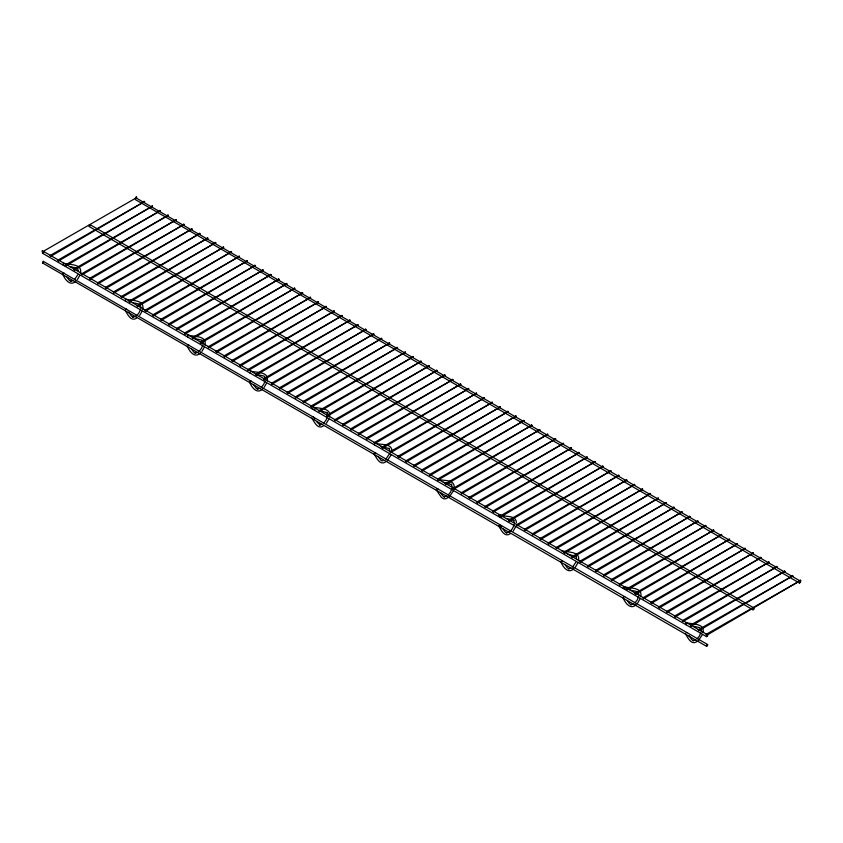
<?xml version="1.0" encoding="UTF-8"?>
<svg xmlns="http://www.w3.org/2000/svg" width="843" height="843" viewBox="0 0 843 843"><rect width="100%" height="100%" fill="white"/><g stroke="black" fill="none" stroke-linecap="round" stroke-linejoin="round"><path stroke-width="1.26" d="M63.056 263.901L63.383 265.271L65.944 265.798M187.557 335.777L187.884 337.158M80.443 273.227C82.793 263.775 69.79 264.881 64.216 263.374L63.562 263.353M142.688 309.17C145.049 299.708 132.035 300.825 126.461 299.318L125.312 299.834M204.944 345.103C207.304 335.651 194.29 336.757 188.716 335.261L188.073 335.229M267.199 381.047C269.56 371.594 256.546 372.701 250.972 371.205L250.318 371.173M329.444 416.99C331.805 407.538 318.791 408.644 313.217 407.137M578.456 560.753C580.816 551.301 567.803 552.407 562.228 550.9L561.586 550.879M640.712 596.696C643.072 587.244 630.058 588.351 624.484 586.844L623.325 587.371M702.967 632.64C705.317 623.177 692.314 624.294 686.739 622.787L685.58 623.304L685.907 624.684M90.011 225.829L89.484 224.67L88.968 226.44L752.989 609.816L754.032 609.204L754.032 607.993L752.989 608.604L752.989 609.816M140.623 308.833C139.675 312.605 136.956 316.936 132.709 317.189L133.342 317.21L131.413 316.093L128.716 312.131M202.878 344.776L201.477 348.38L199.053 351.394M265.123 380.72L263.733 384.324L261.309 387.327M327.379 416.653L325.978 420.257L323.564 423.27M451.88 488.54L450.489 492.143L448.065 495.157M514.135 524.483C513.187 528.255 510.468 532.576 506.221 532.839L506.854 532.86L504.925 531.733L502.902 528.772M638.646 596.359L637.245 599.963L634.821 602.977M700.891 632.303L699.5 635.907L697.077 638.92M623.325 597.065L623.082 597.75C625.053 602.871 630.627 610.364 636.149 604.6M50.158 255.471L50.685 256.377L144.617 201.54L50.158 255.471L50.685 256.377M58.072 260.034L58.588 260.94L152.53 206.103L58.072 260.034L58.588 260.94M65.975 264.597L66.502 265.513L160.433 210.676L65.975 264.597L66.502 265.513M73.878 269.17L74.405 270.076L168.337 215.239L73.878 269.17L74.405 270.076M81.782 273.733L82.308 274.639L176.24 219.802L81.782 273.733L82.308 274.639M89.685 278.295L90.212 279.202L184.143 224.364L89.685 278.295L90.212 279.202M97.598 282.858L98.115 283.764L192.046 228.927L97.598 282.858L98.115 283.764M144.1 201.245L144.617 202.151M105.501 287.421L106.028 288.327L199.96 233.49L105.501 287.421L106.028 288.327M152.003 205.808L152.53 206.714M113.405 291.984L113.931 292.89L207.863 238.053L113.405 291.984L113.931 292.89M159.907 210.371L160.433 211.277M121.308 296.546L121.835 297.453L215.766 242.615L121.308 296.546L121.835 297.453M167.81 214.933L168.337 215.84M129.211 301.109L129.738 302.015L223.669 247.189L129.211 301.109L129.738 302.015M175.713 219.496L176.24 220.402M137.124 305.672L137.641 306.589L231.572 251.751L137.124 305.672L137.641 306.589M183.626 224.059L184.143 224.965M145.028 310.245L145.544 311.151L239.486 256.314L145.028 310.245L145.544 311.151M191.53 228.622L192.046 229.528M152.931 314.808L153.458 315.714L247.389 260.877L152.931 314.808L153.458 315.714M199.433 233.184L199.96 234.101M160.834 319.371L161.361 320.277L255.292 265.44L160.834 319.371L161.361 320.277M207.336 237.758L207.863 238.664M168.737 323.933L169.264 324.84L263.195 270.002L168.737 323.933L169.264 324.84M215.239 242.32L215.766 243.227M176.64 328.496L177.167 329.402L271.098 274.565L176.64 328.496L177.167 329.402M223.142 246.883L223.669 247.789M184.554 333.059L185.07 333.965L279.001 279.128L184.554 333.059L185.07 333.965M231.056 251.446L231.572 252.352M192.457 337.621L192.984 338.528L286.915 283.691L192.457 337.621L192.984 338.528M238.959 256.009L239.486 256.915M200.36 342.184L200.887 343.101L294.818 288.264L200.36 342.184L200.887 343.101M246.862 260.571L247.389 261.478M208.263 346.747L208.79 347.664L302.721 292.827L208.263 346.747L208.79 347.664M254.765 265.134L255.292 266.04M216.166 351.32L216.693 352.226L310.624 297.389L216.166 351.32L216.693 352.226M262.668 269.697L263.195 270.614M224.08 355.883L224.596 356.789L318.528 301.952L224.08 355.883L224.596 356.789M270.582 274.27L271.098 275.176M231.983 360.446L232.499 361.352L326.441 306.515L231.983 360.446L232.499 361.352M278.485 278.833L279.001 279.739M239.886 365.008L240.413 365.915L334.344 311.078L239.886 365.008L240.413 365.915M286.388 283.396L286.915 284.302M247.789 369.571L248.316 370.477L342.247 315.64L247.789 369.571L248.316 370.477M294.291 287.958L294.818 288.864M255.692 374.134L256.219 375.04L350.151 320.203L255.692 374.134L256.219 375.04M302.194 292.521L302.721 293.427M263.596 378.697L264.122 379.603L358.054 324.766L263.596 378.697L264.122 379.603M310.108 297.084L310.624 297.99M271.509 383.259L272.026 384.176L365.967 329.339L271.509 383.259L272.026 384.176M318.011 301.646L318.528 302.553M279.412 387.833L279.939 388.739L373.87 333.902L279.412 387.833L279.939 388.739M325.914 306.209L326.441 307.115M287.315 392.395L287.842 393.302L381.774 338.464L287.315 392.395L287.842 393.302M333.817 310.772L334.344 311.689M295.219 396.958L295.745 397.864L389.677 343.027L295.219 396.958L295.745 397.864M341.721 315.345L342.247 316.251M303.122 401.521L303.649 402.427L397.58 347.59L303.122 401.521L303.649 402.427M349.624 319.908L350.151 320.814M311.035 406.084L311.552 406.99L405.483 352.153L311.035 406.084L311.552 406.99M357.537 324.471L358.054 325.377M318.939 410.646L319.465 411.553L413.397 356.715L318.939 410.646L319.465 411.553M365.44 329.033L365.967 329.94M326.842 415.209L327.369 416.115L421.3 361.278L326.842 415.209L327.369 416.115M373.344 333.596L373.87 334.502M334.745 419.772L335.272 420.678L429.203 365.851L334.745 419.772L335.272 420.678M381.247 338.159L381.774 339.065M342.648 424.335L343.175 425.251L437.106 370.414L342.648 424.335L343.175 425.251M389.15 342.722L389.677 343.628M350.562 428.908L351.078 429.814L445.009 374.977L350.562 428.908L351.078 429.814M397.064 347.284L397.58 348.191M358.465 433.471L358.981 434.377L452.923 379.54L358.465 433.471L358.981 434.377M404.967 351.847L405.483 352.764M366.368 438.033L366.895 438.94L460.826 384.102L366.368 438.033L366.895 438.94M412.87 356.42L413.397 357.327M374.271 442.596L374.798 443.502L468.729 388.665L374.271 442.596L374.798 443.502M420.773 360.983L421.3 361.889M382.174 447.159L382.701 448.065L476.632 393.228L382.174 447.159L382.701 448.065M428.676 365.546L429.203 366.452M390.077 451.722L390.604 452.628L484.535 397.791L390.077 451.722L390.604 452.628M436.579 370.109L437.106 371.015M397.991 456.284L398.507 457.191L492.438 402.353L397.991 456.284L398.507 457.191M444.493 374.671L445.009 375.578M405.894 460.847L406.421 461.764L500.352 406.927L405.894 460.847L406.421 461.764M452.396 379.234L452.923 380.14M413.797 465.41L414.324 466.327L508.255 411.489L413.797 465.41L414.324 466.327M460.299 383.797L460.826 384.703M421.7 469.983L422.227 470.889L516.158 416.052L421.7 469.983L422.227 470.889M468.202 388.36L468.729 389.276M429.603 474.546L430.13 475.452L524.061 420.615L429.603 474.546L430.13 475.452M476.105 392.933L476.632 393.839M437.517 479.109L438.033 480.015L531.965 425.178L437.517 479.109L438.033 480.015M484.019 397.496L484.535 398.402M445.42 483.671L445.936 484.577L539.878 429.74L445.42 483.671L445.936 484.577M491.922 402.058L492.438 402.965M453.323 488.234L453.85 489.14L547.781 434.303L453.323 488.234L453.85 489.14M499.825 406.621L500.352 407.527M461.226 492.797L461.753 493.703L555.685 438.866L461.226 492.797L461.753 493.703M507.728 411.184L508.255 412.09M469.129 497.359L469.656 498.266L563.588 443.429L469.129 497.359L469.656 498.266M515.631 415.747L516.158 416.653M477.033 501.922L477.559 502.839L571.491 448.002L477.033 501.922L477.559 502.839M523.535 420.309L524.061 421.215M484.946 506.495L485.463 507.402L579.404 452.565L484.946 506.495L485.463 507.402M531.448 424.872L531.965 425.778M492.849 511.058L493.376 511.964L587.308 457.127L492.849 511.058L493.376 511.964M539.351 429.435L539.878 430.351M500.753 515.621L501.279 516.527L595.211 461.69L500.753 515.621L501.279 516.527M547.255 434.008L547.781 434.914M508.656 520.184L509.183 521.09L603.114 466.253L508.656 520.184L509.183 521.09M555.158 438.571L555.685 439.477M516.559 524.746L517.086 525.653L611.017 470.815L516.559 524.746L517.086 525.653M563.061 443.133L563.588 444.04M524.472 529.309L524.989 530.215L618.92 475.378L524.472 529.309L524.989 530.215M570.974 447.696L571.491 448.602M532.376 533.872L532.892 534.778L626.834 479.941L532.376 533.872L532.892 534.778M578.878 452.259L579.404 453.165M540.279 538.435L540.806 539.341L634.737 484.514L540.279 538.435L540.806 539.341M586.781 456.822L587.308 457.728M548.182 542.997L548.709 543.914L642.64 489.077L548.182 542.997L548.709 543.914M594.684 461.384L595.211 462.291M556.085 547.571L556.612 548.477L650.543 493.64L556.085 547.571L556.612 548.477M602.587 465.947L603.114 466.853M563.999 552.133L564.515 553.04L658.446 498.202L563.999 552.133L564.515 553.04M610.501 470.51L611.017 471.427M571.902 556.696L572.418 557.602L666.36 502.765L571.902 556.696L572.418 557.602M618.404 475.083L618.92 475.989M579.805 561.259L580.332 562.165L674.263 507.328L579.805 561.259L580.332 562.165M626.307 479.646L626.834 480.552M587.708 565.822L588.235 566.728L682.166 511.891L587.708 565.822L588.235 566.728M634.21 484.209L634.737 485.115M595.611 570.384L596.138 571.291L690.069 516.453L595.611 570.384L596.138 571.291M642.113 488.771L642.64 489.678M603.514 574.947L604.041 575.853L697.972 521.016L603.514 574.947L604.041 575.853M650.016 493.334L650.543 494.24M611.428 579.51L611.944 580.427L705.876 525.589L611.428 579.51L611.944 580.427M657.93 497.897L658.446 498.803M619.331 584.073L619.858 584.989L713.789 530.152L619.331 584.073L619.858 584.989M665.833 502.46L666.36 503.366M627.234 588.646L627.761 589.552L721.692 534.715L627.234 588.646L627.761 589.552M673.736 507.022L674.263 507.939M635.137 593.209L635.664 594.115L729.595 539.278L635.137 593.209L635.664 594.115M681.639 511.596L682.166 512.502M643.04 597.771L643.567 598.678L737.499 543.84L643.04 597.771L643.567 598.678M689.542 516.158L690.069 517.065M650.954 602.334L651.47 603.24L745.402 548.403L650.954 602.334L651.47 603.24M697.456 520.721L697.972 521.627M658.857 606.897L659.374 607.803L753.315 552.966L658.857 606.897L659.374 607.803M705.359 525.284L705.876 526.19M666.76 611.46L667.287 612.366L761.218 557.529L666.76 611.46L667.287 612.366M713.262 529.847L713.789 530.753M674.663 616.022L675.19 616.928L769.122 562.091L674.663 616.022L675.19 616.928M721.165 534.409L721.692 535.316M682.567 620.585L683.093 621.502L777.025 566.665L682.567 620.585L683.093 621.502M729.069 538.972L729.595 539.878M690.47 625.158L690.997 626.064L784.928 571.227L690.47 625.158L690.997 626.064M736.972 543.535L737.499 544.441M698.383 629.721L698.9 630.627L792.841 575.79L698.383 629.721L698.9 630.627M744.885 548.098L745.402 549.014M706.286 634.284L706.813 635.19L800.745 580.353L706.286 634.284L706.813 635.19M752.788 552.671L753.315 553.577M760.692 557.234L761.218 558.14M768.595 561.796L769.122 562.702M776.498 566.359L777.025 567.265M784.411 570.922L784.928 571.828M792.315 575.484L792.841 576.391M800.218 580.047L800.745 580.953M77.83 274.713L74.553 279.507M79.79 275.398L77.43 279.486M142.046 311.341L139.685 315.43M204.301 347.274L201.93 351.373M266.546 383.217L264.186 387.316M328.802 419.161L326.441 423.249M389.087 454.419L385.809 459.214M391.057 455.104L387.137 460.836M453.313 491.047L449.382 496.78L446.042 498.708L443.85 498.845L441.437 497.454L436.326 489.931M515.558 526.98L513.197 531.079M575.853 562.239L572.566 567.033M577.813 562.924L575.453 567.023M640.069 598.867L637.698 602.956M702.314 634.811L698.394 640.543M498.824 515.484L499.33 514.936M43.573 262.342L42.519 262.953L43.046 261.182L707.593 644.505L707.593 645.717L706.55 646.318L42.519 262.953M75.87 281.13C70.348 286.894 64.785 279.402 62.814 274.281M200.381 353.017C194.859 358.77 189.285 351.289 187.325 346.167M262.626 388.96C257.115 394.714 251.541 387.232 249.57 382.1L251.193 381.057M573.893 568.667C568.372 574.42 562.797 566.928 560.837 561.807L562.46 560.764M63.056 273.596L64.437 273.227M374.313 453.302L375.704 452.933M42.519 251.794L42.255 250.908L42.519 251.794L136.714 197.589L136.187 196.682L136.45 197.557M73.151 280.529L70.454 281.246L71.086 281.267L69.158 280.15L67.134 277.189M136.45 318.296C130.707 321.9 127.535 313.954 125.07 310.224M197.662 352.406L194.954 353.133L195.587 353.154L193.669 352.037L191.646 349.065M259.907 388.349L257.21 389.076M322.163 424.292L319.465 425.02L320.098 425.03L316.82 421.932M323.206 426.115C317.463 429.719 314.291 421.774 311.826 418.044M385.462 462.059C379.719 465.663 376.547 457.717 374.081 453.987M446.664 496.169L443.966 496.896L444.598 496.917L442.68 495.8L440.657 492.828M509.973 533.946C504.219 537.549 501.048 529.594 498.582 525.874M571.175 568.056L568.477 568.783L569.109 568.804L567.181 567.676L565.158 564.715M633.42 603.999L630.722 604.716L631.354 604.737L629.436 603.62L627.413 600.659M695.675 639.942L692.978 640.659L693.61 640.68L691.681 639.563L688.984 635.611M696.729 641.765C690.975 645.369 687.804 637.424 685.338 633.694M136.45 197.81L135.407 198.411L135.407 199.622L799.427 582.998L800.481 582.397L800.481 581.185L136.671 198.295M706.455 634.147L43.573 251.435L42.519 252.046L42.519 253.248L706.55 636.623L707.593 636.022L707.593 634.811L706.55 635.411L706.55 636.623M42.519 253.248L43.573 252.647L43.573 251.435M383.017 460.826L381.278 460.647L378.402 456.885M800.481 581.185L799.427 581.786L799.427 582.998M707.593 644.505L706.55 645.116L706.55 646.318M125.976 309.096L126.692 309.17M188.231 345.04L188.948 345.114M437.243 488.803L437.96 488.877M499.499 524.746L501.553 526.791M623.999 596.633L624.716 596.696M686.255 632.566L686.961 632.64M69.79 266.588L76.207 267.895M133.331 302.785L139.59 304.186M193.015 338.201L201.846 340.129M256.546 374.408L264.101 376.073L265.123 377.485M312.395 409.034L314.955 409.561M320.087 410.615L327.179 412.775L326.842 412.238L327.558 414.935M375.472 443.081C380.404 445.441 391.805 442.723 391.921 450.879M381.057 446.295L389.424 448.718L389.087 448.181L389.814 450.879M437.728 479.024C442.659 481.385 454.061 478.666 454.177 486.811M443.313 482.228L451.679 484.662L451.342 484.124L452.069 486.822M499.983 514.968C504.915 517.317 516.316 514.609 516.422 522.755M501.711 517.381L498.74 516.285M506.843 518.434L513.935 520.595L513.598 520.057L514.325 522.765M567.813 554.114L576.18 556.538L575.853 556.001L576.57 558.698M626.223 589.268L623.251 588.161M630.069 590.058L637.614 591.723M693.599 626.254L699.869 627.656M257.842 389.097L255.924 387.97L253.901 385.009M90.011 224.628L752.894 607.339M77.345 268.243L78.557 271.172M374.239 444.398L374.64 444.978M249.739 372.511L250.139 373.101M125.228 300.635L125.628 301.214M313.448 416.99L314.797 418.971M638.436 592.481L638.098 591.944L638.825 594.642M202.668 340.899L202.331 340.351L203.058 343.059M140.086 304.418L140.802 307.115M700.891 629.078L701.081 630.585"/></g></svg>
